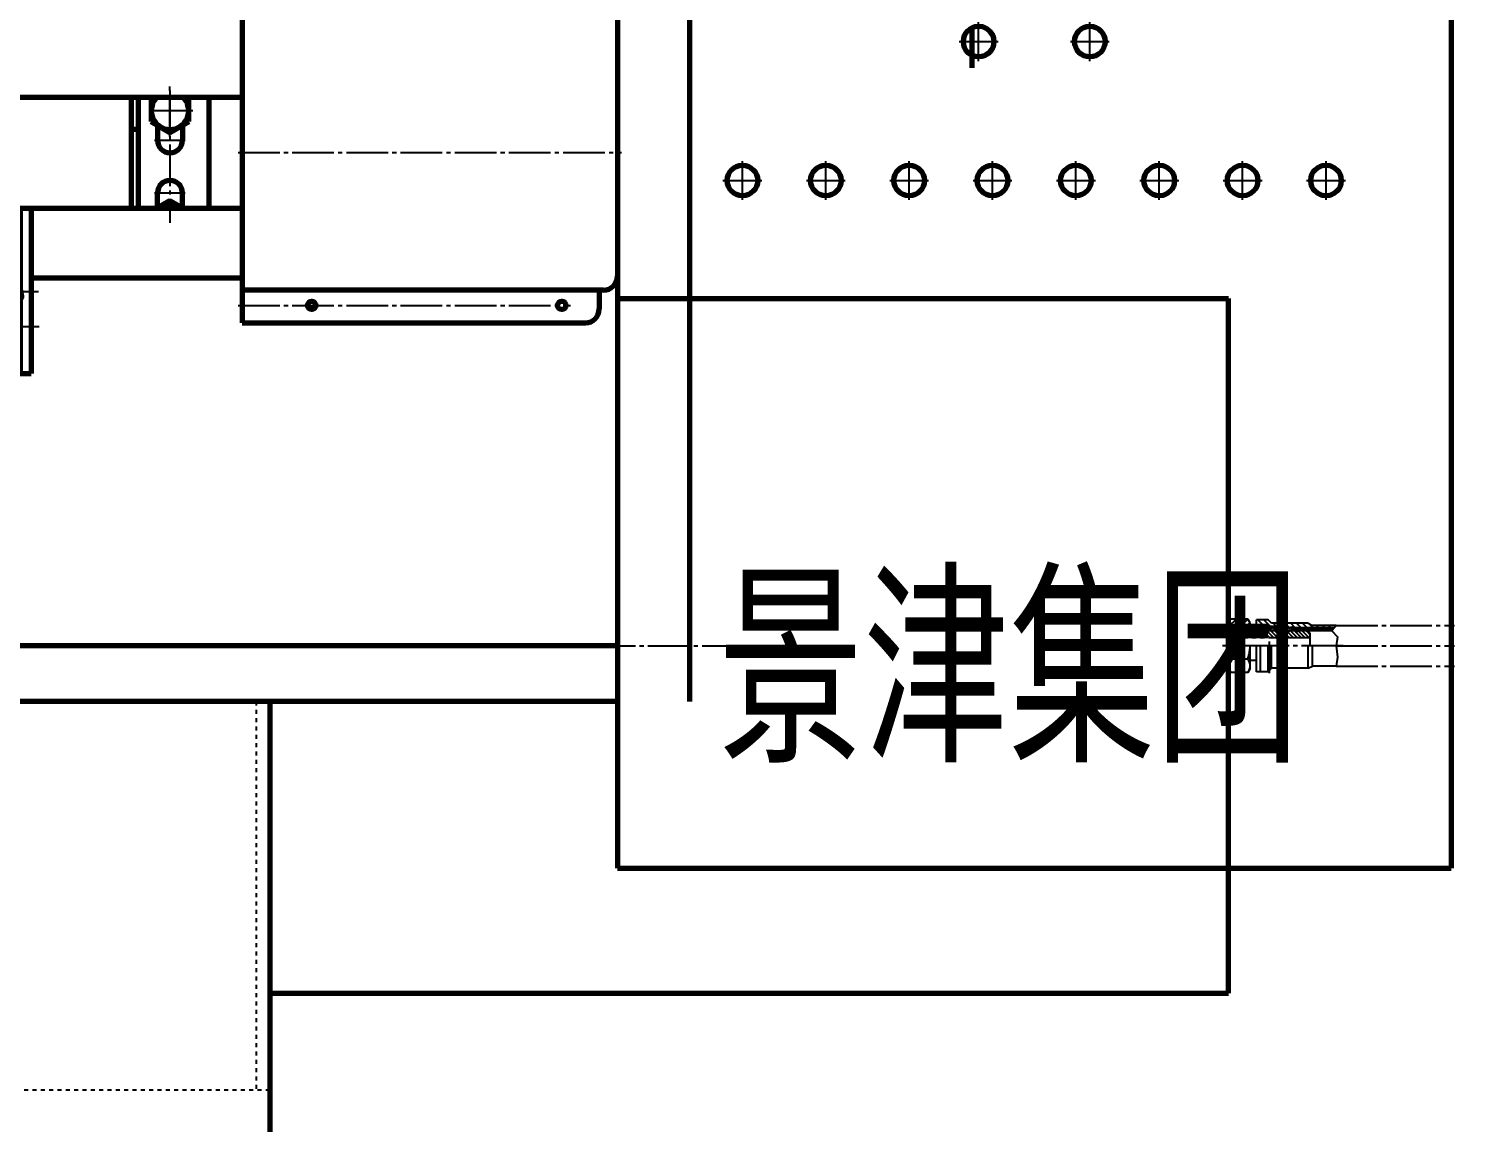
# Model space of a CAD drawing. Header units: millimetres. Extents: x -11880 to 11880, y -8400 to 8400.
# Drawn here: x 1909 to 2953, y 2027 to 2821 of the extents above; entities that cross this region are included whole.
import ezdxf

# ---------------------------------------------------------------- set-up
doc = ezdxf.new("R2010")
doc.units = ezdxf.units.MM
for name, pattern in [('EB_DASH', [6, 3, -3]), ('EB_DASHDOT', [39, 30, -3, 3, -3]), ('EB_DASHDOTDOT', [45, 30, -3, 3, -3, 3, -3])]:
    doc.linetypes.add(name, pattern=pattern)
for name, color, linetype, lineweight in [('CAXA0', 7, 'Continuous', 70), ('CAXA1', 1, 'EB_DASHDOT', 25), ('CAXA2', 6, 'EB_DASH', 25), ('CAXA3', 7, 'Continuous', 25), ('CAXA4', 3, 'Continuous', 25), ('CAXA5', 4, 'Continuous', 25)]:
    doc.layers.add(name, color=color, linetype=linetype, lineweight=lineweight)
doc.styles.add('标准', font='', dxfattribs={"width": 0.667})
doc.styles.get('标准').set_extended_font_data('FangSong_GB2312')
doc.dimstyles.new('标准', dxfattribs={"dimscale": 40, "dimtxt": 3.5, "dimasz": 3, "dimexe": 2, "dimexo": 0, "dimtad": 1, "dimdec": 1, "dimzin": 12, "dimdsep": 46, "dimtxsty": '标准', "dimcen": 0, "dimdle": 4, "dimaunit": 1, "dimazin": 2, "dimtfac": 1, "dimtdec": 3, "dimtmove": 0, "dimatfit": 3, "dimfxl": 0, "dimtolj": 1, "dimtzin": 0, "dimarcsym": 0})

# ---------------------------------------------------------------- blocks, each defined once
blk = doc.blocks.new('CAXBLOCK74', base_point=(1828.3, 2617.8))
at = {"layer": 'CAXA0', "color": 7, "linetype": 'Continuous', "lineweight": 70}
for p, q in [((1809.6, 2656.6), (1811.1, 2556.4)), ((1837.6, 2656.6), (1836.1, 2556.4))]:
    blk.add_line(p, q, dxfattribs=at)
for centre, radius in [((1823.6, 2656.6), 8), ((1823.6, 2556.6), 3)]:
    blk.add_circle(centre, radius, dxfattribs=at)
for centre, radius, start, end in [((1823.6, 2656.6), 14, 0, 180), ((1823.6, 2556.6), 4, 90, 0), ((1823.6, 2556.6), 12.5, 180.8586, 359.1414)]:
    blk.add_arc(centre, radius, start, end, dxfattribs=at)
at = {"layer": 'CAXA1', "color": 1, "linetype": 'EB_DASHDOT', "lineweight": 25}
for p, q in [((1823.6, 2645.6), (1823.6, 2667.6)), ((1803.5, 2656.6), (1847.1, 2656.6)), ((1823.6, 2549.6), (1823.6, 2563.6)), ((1803, 2556.6), (1843.9, 2556.6))]:
    blk.add_line(p, q, dxfattribs=at)
at = {"layer": 'CAXA3', "color": 6, "linetype": 'EB_DASH', "lineweight": 25}
for p, q in [((1811, 2559.1), (1836.1, 2559.1)), ((1811.3, 2554.1), (1835.8, 2554.1))]:
    blk.add_line(p, q, dxfattribs=at)
blk = doc.blocks.new('CAXBLOCK73', base_point=(1845.8, 2601.9))
at = {"layer": 'CAXA0', "color": 7, "linetype": 'Continuous', "lineweight": 70}
for p, q in [((1785.6, 2691.6), (1785.6, 2572.6)), ((1785.6, 2691.6), (1910.6, 2691.6)), ((1902.6, 2691.6), (1902.6, 2572.6)), ((1910.6, 2691.6), (1910.6, 2572.6)), ((1785.6, 2572.6), (1910.6, 2572.6))]:
    blk.add_line(p, q, dxfattribs=at)
at = {"layer": 'CAXA0', "linetype": 'Continuous', "lineweight": 70}
for p, q in [((1893.2, 2631.9), (1896.6, 2624.7)), ((1894.8, 2623.8), (1893.2, 2631.9)), ((1893.2, 2631.9), (1896.6, 2624.7)), ((1896.6, 2624.7), (1895, 2632.7)), ((1896.8, 2633.6), (1900.2, 2626.4)), ((1898.4, 2625.5), (1896.8, 2633.6)), ((1896.8, 2633.6), (1900.2, 2626.4)), ((1900.2, 2626.4), (1898.6, 2634.4)), ((1900.4, 2635.3), (1903.8, 2628.1)), ((1902, 2627.2), (1900.4, 2635.3)), ((1900.4, 2635.3), (1903.8, 2628.1)), ((1903.8, 2628.1), (1902.3, 2636.1)), ((1871.5, 2621.7), (1874.9, 2614.5)), ((1873.1, 2613.6), (1871.5, 2621.7)), ((1871.5, 2621.7), (1874.9, 2614.5)), ((1874.9, 2614.5), (1873.3, 2622.5)), ((1875.1, 2623.4), (1878.5, 2616.2)), ((1876.7, 2615.3), (1875.1, 2623.4)), ((1875.1, 2623.4), (1878.5, 2616.2)), ((1878.5, 2616.2), (1876.9, 2624.2)), ((1880.3, 2617), (1878.7, 2625.1)), ((1878.7, 2625.1), (1882.1, 2617.9)), ((1878.7, 2625.1), (1882.1, 2617.9)), ((1882.1, 2617.9), (1880.5, 2625.9)), ((1882.3, 2626.8), (1885.7, 2619.6)), ((1883.9, 2618.7), (1882.3, 2626.8)), ((1882.3, 2626.8), (1885.7, 2619.6)), ((1885.7, 2619.6), (1884.2, 2627.6)), ((1886, 2628.5), (1889.4, 2621.3)), ((1887.6, 2620.4), (1886, 2628.5)), ((1886, 2628.5), (1889.4, 2621.3)), ((1889.4, 2621.3), (1887.8, 2629.3)), ((1889.6, 2630.2), (1893, 2623)), ((1891.2, 2622.1), (1889.6, 2630.2)), ((1889.6, 2630.2), (1893, 2623)), ((1893, 2623), (1891.4, 2631)), ((1849.8, 2611.5), (1853.2, 2604.2)), ((1851.3, 2603.4), (1849.8, 2611.5)), ((1849.8, 2611.5), (1853.2, 2604.2)), ((1853.2, 2604.2), (1851.6, 2612.3)), ((1853.4, 2613.2), (1856.8, 2605.9)), ((1855, 2605.1), (1853.4, 2613.2)), ((1853.4, 2613.2), (1856.8, 2605.9)), ((1856.8, 2605.9), (1855.2, 2614)), ((1857, 2614.9), (1860.4, 2607.6)), ((1858.6, 2606.8), (1857, 2614.9)), ((1857, 2614.9), (1860.4, 2607.6)), ((1860.4, 2607.6), (1858.8, 2615.7)), ((1860.6, 2616.6), (1864, 2609.3)), ((1862.2, 2608.5), (1860.6, 2616.6)), ((1860.6, 2616.6), (1864, 2609.3)), ((1864, 2609.3), (1862.4, 2617.4)), ((1864.2, 2618.3), (1867.6, 2611.1)), ((1865.8, 2610.2), (1864.2, 2618.3)), ((1864.2, 2618.3), (1867.6, 2611.1)), ((1867.6, 2611.1), (1866.1, 2619.1)), ((1867.9, 2620), (1871.3, 2612.8)), ((1869.5, 2611.9), (1867.9, 2620)), ((1867.9, 2620), (1871.3, 2612.8)), ((1871.3, 2612.8), (1869.7, 2620.8)), ((1835.3, 2604.7), (1838.7, 2597.4)), ((1838.7, 2597.4), (1837.1, 2605.5)), ((1838.9, 2606.4), (1842.3, 2599.1)), ((1840.5, 2598.3), (1838.9, 2606.4)), ((1838.9, 2606.4), (1842.3, 2599.1)), ((1842.3, 2599.1), (1840.7, 2607.2)), ((1842.5, 2608.1), (1845.9, 2600.8)), ((1844.1, 2600), (1842.5, 2608.1)), ((1842.5, 2608.1), (1845.9, 2600.8)), ((1845.9, 2600.8), (1844.3, 2608.9)), ((1846.1, 2609.8), (1849.5, 2602.5)), ((1847.7, 2601.7), (1846.1, 2609.8)), ((1846.1, 2609.8), (1849.5, 2602.5)), ((1849.5, 2602.5), (1847.9, 2610.6))]:
    blk.add_line(p, q, dxfattribs=at)
at = {"layer": 'CAXA0', "color": 7, "linetype": 'Continuous', "lineweight": 70}
for centre, radius in [((1800.6, 2671.6), 5.25), ((1890.6, 2671.6), 5.25), ((1823.6, 2656.6), 8), ((1823.6, 2656.6), 7), ((1810.6, 2617.6), 10)]:
    blk.add_circle(centre, radius, dxfattribs=at)
at = {"layer": 'CAXA0', "linetype": 'Continuous', "lineweight": 70}
blk.add_circle((1833.1, 2604), 1.5, dxfattribs=at)
for centre, start, end in [((1890.5, 2630.6), 25.1591, 205.1591), ((1892.3, 2631.5), 25.1591, 205.1591), ((1894.1, 2632.3), 25.1591, 205.1591), ((1895.9, 2633.2), 25.1591, 205.1591), ((1897.7, 2634), 25.1591, 205.1591), ((1899.5, 2634.9), 25.1591, 205.1591), ((1901.4, 2635.7), 25.1591, 205.1591), ((1868.8, 2620.4), 25.1591, 205.1591), ((1870.6, 2621.3), 25.1591, 205.1591), ((1872.4, 2622.1), 25.1591, 205.1591), ((1874.2, 2623), 25.1591, 205.1591), ((1876, 2623.8), 25.1591, 205.1591), ((1877.8, 2624.7), 25.1591, 205.1591), ((1879.6, 2625.5), 25.1591, 205.1591), ((1881.4, 2626.4), 25.1591, 205.1591), ((1883.2, 2627.2), 25.1591, 205.1591), ((1885.1, 2628.1), 25.1591, 205.1591), ((1886.9, 2628.9), 25.1591, 205.1591), ((1888.5, 2620.8), 205.1591, 25.1591), ((1888.7, 2629.8), 25.1591, 205.1591), ((1890.3, 2621.7), 205.1591, 25.1591), ((1892.1, 2622.5), 205.1591, 25.1591), ((1893.9, 2623.4), 205.1591, 25.1591), ((1895.7, 2624.2), 205.1591, 25.1591), ((1897.5, 2625.1), 205.1591, 25.1591), ((1899.3, 2625.9), 205.1591, 25.1591), ((1901.1, 2626.8), 205.1591, 25.1591), ((1902.9, 2627.6), 205.1591, 25.1591), ((1847, 2610.2), 25.1591, 205.1591), ((1848.9, 2611.1), 25.1591, 205.1591), ((1850.7, 2611.9), 25.1591, 205.1591), ((1852.5, 2612.8), 25.1591, 205.1591), ((1854.3, 2613.6), 25.1591, 205.1591), ((1856.1, 2614.5), 25.1591, 205.1591), ((1857.9, 2615.3), 25.1591, 205.1591), ((1859.7, 2616.2), 25.1591, 205.1591), ((1861.5, 2617), 25.1591, 205.1591), ((1863.3, 2617.9), 25.1591, 205.1591), ((1865.1, 2618.7), 25.1591, 205.1591), ((1866.7, 2610.6), 205.1591, 25.1591), ((1867, 2619.6), 25.1591, 205.1591), ((1868.5, 2611.5), 205.1591, 25.1591), ((1870.4, 2612.3), 205.1591, 25.1591), ((1872.2, 2613.2), 205.1591, 25.1591), ((1874, 2614), 205.1591, 25.1591), ((1875.8, 2614.9), 205.1591, 25.1591), ((1877.6, 2615.7), 205.1591, 25.1591), ((1879.4, 2616.6), 205.1591, 25.1591), ((1881.2, 2617.4), 205.1591, 25.1591), ((1883, 2618.3), 205.1591, 25.1591), ((1884.8, 2619.1), 205.1591, 25.1591), ((1886.6, 2620), 205.1591, 25.1591), ((1836.2, 2605.1), 25.1591, 205.1591), ((1838, 2606), 25.1591, 205.1591), ((1839.8, 2606.8), 25.1591, 205.1591), ((1841.6, 2607.7), 25.1591, 205.1591), ((1843.4, 2608.5), 25.1591, 205.1591), ((1845, 2600.4), 205.1591, 25.1591), ((1845.2, 2609.4), 25.1591, 205.1591), ((1846.8, 2601.3), 205.1591, 25.1591), ((1848.6, 2602.1), 205.1591, 25.1591), ((1850.4, 2603), 205.1591, 25.1591), ((1852.3, 2603.8), 205.1591, 25.1591), ((1854.1, 2604.7), 205.1591, 25.1591), ((1855.9, 2605.5), 205.1591, 25.1591), ((1857.7, 2606.4), 205.1591, 25.1591), ((1859.5, 2607.2), 205.1591, 25.1591), ((1861.3, 2608.1), 205.1591, 25.1591), ((1863.1, 2608.9), 205.1591, 25.1591), ((1864.9, 2609.8), 205.1591, 25.1591), ((1839.6, 2597.9), 205.1591, 25.1591), ((1841.4, 2598.7), 205.1591, 25.1591), ((1843.2, 2599.6), 205.1591, 25.1591)]:
    blk.add_arc(centre, 1, start, end, dxfattribs=at)
at = {"layer": 'CAXA1', "color": 1, "linetype": 'EB_DASHDOT', "lineweight": 25}
for p, q in [((1800.6, 2663.3), (1800.6, 2679.8)), ((1890.6, 2663.3), (1890.6, 2679.8)), ((1792.3, 2671.6), (1808.8, 2671.6)), ((1823.6, 2645.6), (1823.6, 2667.6)), ((1882.3, 2671.6), (1898.8, 2671.6)), ((1812.6, 2656.6), (1834.6, 2656.6)), ((1810.6, 2604.6), (1810.6, 2630.6)), ((1901, 2631.6), (1915.9, 2631.6)), ((1797.6, 2617.6), (1823.6, 2617.6)), ((1901.9, 2606.6), (1916.4, 2606.6))]:
    blk.add_line(p, q, dxfattribs=at)
at = {"layer": 'CAXA0', "linetype": 'Continuous', "lineweight": 70}
blk.add_blockref('CAXBLOCK74', (1828.3, 2617.8), dxfattribs=at)
blk = doc.blocks.new('*D147')
at = {"layer": 'CAXA4', "linetype": 'Continuous', "lineweight": 25}
for points in [[(-9267.6, -1944.8), (-9147.6, -1959.8), (-9147.6, -1929.8)], [(3862.4, -1944.8), (3742.4, -1959.8), (3742.4, -1929.8)]]:
    blk.add_hatch(color=0, dxfattribs=at).paths.add_polyline_path(points, flags=0)
at = {"layer": 'CAXA4', "color": 0, "linetype": 'Continuous', "lineweight": 25}
for p, q in [((-9267.6, 2336.7), (-9267.6, -2024.8)), ((3862.4, 1536.7), (3862.4, -2024.8)), ((-9267.6, -1944.8), (3862.4, -1944.8))]:
    blk.add_line(p, q, dxfattribs=at)
at = {"layer": 'CAXA4', "color": 0, "linetype": 'Continuous', "lineweight": 25, "insert": (-2890.5, -1728), "char_height": 140, "attachment_point": 1, "style": '标准'}
blk.add_mtext('\\fFangSong_GB2312|b0|i0|p34;13130', dxfattribs=at)
blk = doc.blocks.new('CAXBLOCK362')
at = {"layer": 'CAXA0', "color": 0, "linetype": 'Continuous', "lineweight": 25}
for p, q in [((2796.5, 2388), (2792.4, 2392.1)), ((2800.2, 2388.6), (2793.4, 2395.3)), ((2802.5, 2390.5), (2797.7, 2395.3)), ((2806.8, 2390.5), (2804.4, 2392.9)), ((2811.5, 2390), (2808.6, 2392.9)), ((2816.1, 2389.6), (2812.8, 2392.9)), ((2820.3, 2389.6), (2817.1, 2392.9)), ((2824.6, 2389.6), (2821.3, 2392.9)), ((2828.8, 2389.6), (2825.6, 2392.9)), ((2833.1, 2389.6), (2830, 2392.6)), ((2807.6, 2389.6), (2806.9, 2390.3)), ((2837.3, 2389.6), (2835.7, 2391.3)), ((2841.5, 2389.6), (2839.9, 2391.3)), ((2845.8, 2389.6), (2844.2, 2391.3)), ((2849.1, 2390.6), (2848.4, 2391.3))]:
    blk.add_line(p, q, dxfattribs=at)
blk = doc.blocks.new('CAXBLOCK363')
at = {"layer": 'CAXA0', "color": 0, "linetype": 'Continuous', "lineweight": 25}
for p, q in [((2801.3, 2387.5), (2800.7, 2388)), ((2802.7, 2387.5), (2802.2, 2388)), ((2804.1, 2387.5), (2803.6, 2388)), ((2805.5, 2387.5), (2805, 2388)), ((2806.9, 2387.5), (2806.4, 2388)), ((2809, 2386.8), (2807.8, 2388)), ((2809.9, 2387.3), (2809.2, 2388)), ((2811.2, 2387.5), (2810.6, 2388)), ((2812.6, 2387.5), (2812.1, 2388)), ((2814, 2387.5), (2813.5, 2388)), ((2815.8, 2387.1), (2814.9, 2388)), ((2816.8, 2387.5), (2816.3, 2388)), ((2818.3, 2387.5), (2817.7, 2388)), ((2819.7, 2387.5), (2819.1, 2388)), ((2821.7, 2386.8), (2820.5, 2388)), ((2822.5, 2387.5), (2822, 2388)), ((2823.9, 2387.5), (2823.4, 2388)), ((2825.3, 2387.5), (2824.8, 2388)), ((2826.8, 2387.4), (2826.2, 2388)), ((2828.2, 2387.4), (2827.6, 2388)), ((2829.6, 2387.4), (2829, 2388)), ((2831, 2387.4), (2830.4, 2388)), ((2832.4, 2387.4), (2831.9, 2388)), ((2833.9, 2387.4), (2833.3, 2388)), ((2835.3, 2387.4), (2834.7, 2388)), ((2836.7, 2387.4), (2836.1, 2388)), ((2838.1, 2387.4), (2837.5, 2388)), ((2839.5, 2387.4), (2838.9, 2388)), ((2841, 2387.4), (2840.3, 2388)), ((2842.4, 2387.4), (2841.8, 2388)), ((2843.8, 2387.4), (2843.2, 2388)), ((2845.2, 2387.4), (2844.6, 2388)), ((2846.6, 2387.4), (2846, 2388))]:
    blk.add_line(p, q, dxfattribs=at)
blk = doc.blocks.new('CAXBLOCK364')
at = {"layer": 'CAXA0', "color": 0, "linetype": 'Continuous', "lineweight": 25}
for p, q in [((2800.4, 2387.5), (2801, 2388)), ((2801.8, 2387.5), (2802.4, 2388)), ((2803.2, 2387.5), (2803.8, 2388)), ((2804.7, 2387.5), (2805.2, 2388)), ((2806.1, 2387.5), (2806.6, 2388)), ((2807.5, 2387.5), (2808, 2388)), ((2808.3, 2386.9), (2809.4, 2388)), ((2810.3, 2387.5), (2810.9, 2388)), ((2811.7, 2387.5), (2812.3, 2388)), ((2813.1, 2387.5), (2813.7, 2388)), ((2814.3, 2387.2), (2815.1, 2388)), ((2815.2, 2386.6), (2816.5, 2388)), ((2817.4, 2387.5), (2817.9, 2388)), ((2818.8, 2387.5), (2819.3, 2388)), ((2820.2, 2387.5), (2820.8, 2388)), ((2821.1, 2386.9), (2822.2, 2388)), ((2823, 2387.5), (2823.6, 2388)), ((2824.4, 2387.5), (2825, 2388)), ((2825.9, 2387.5), (2826.4, 2388)), ((2827.3, 2387.4), (2827.8, 2388)), ((2828.7, 2387.4), (2829.2, 2388)), ((2830.1, 2387.4), (2830.7, 2388)), ((2831.5, 2387.4), (2832.1, 2388)), ((2832.9, 2387.4), (2833.5, 2388)), ((2834.3, 2387.4), (2834.9, 2388)), ((2835.7, 2387.4), (2836.3, 2388)), ((2837.1, 2387.4), (2837.7, 2388)), ((2838.5, 2387.4), (2839.1, 2388)), ((2839.9, 2387.4), (2840.6, 2388)), ((2841.3, 2387.4), (2842, 2388)), ((2842.8, 2387.4), (2843.4, 2388)), ((2844.2, 2387.4), (2844.8, 2388)), ((2845.6, 2387.4), (2846.2, 2388))]:
    blk.add_line(p, q, dxfattribs=at)
blk = doc.blocks.new('CAXBLOCK365')
at = {"layer": 'CAXA0', "color": 0, "linetype": 'Continuous', "lineweight": 25}
for p, q in [((2801.3, 2388.8), (2800.7, 2389.4)), ((2802.8, 2388.8), (2801.9, 2389.6)), ((2804.2, 2388.8), (2803.4, 2389.6)), ((2805.6, 2388.8), (2804.8, 2389.6)), ((2807, 2388.8), (2806.2, 2389.6)), ((2808.4, 2388.8), (2807.6, 2389.6)), ((2809.8, 2388.8), (2809, 2389.6)), ((2811.2, 2388.8), (2810.4, 2389.7)), ((2812.7, 2388.8), (2811.5, 2390)), ((2814.1, 2388.8), (2812.7, 2390.2)), ((2815.5, 2388.8), (2814.7, 2389.6)), ((2816.9, 2388.8), (2816.1, 2389.6)), ((2818.3, 2388.8), (2817.2, 2389.9)), ((2819.7, 2388.8), (2818.4, 2390.2)), ((2821.1, 2388.8), (2820.3, 2389.6)), ((2822.6, 2388.8), (2821.7, 2389.6)), ((2824, 2388.8), (2823.2, 2389.6)), ((2825.4, 2388.8), (2824.6, 2389.6)), ((2826.8, 2388.8), (2826, 2389.6)), ((2828.2, 2388.8), (2827.4, 2389.6)), ((2829.6, 2388.8), (2828.8, 2389.6)), ((2831, 2388.8), (2830.2, 2389.6)), ((2832.5, 2388.8), (2831.6, 2389.6)), ((2833.9, 2388.8), (2833.1, 2389.6)), ((2835.3, 2388.8), (2834.5, 2389.6)), ((2836.7, 2388.8), (2835.9, 2389.6)), ((2838.1, 2388.8), (2837.3, 2389.6)), ((2839.5, 2388.8), (2838.7, 2389.6)), ((2840.9, 2388.8), (2840.1, 2389.6)), ((2842.4, 2388.8), (2841.5, 2389.6)), ((2843.8, 2388.8), (2843, 2389.6)), ((2845.2, 2388.8), (2844.4, 2389.6)), ((2846.6, 2388.8), (2845.8, 2389.6)), ((2847.9, 2389), (2847.2, 2389.6))]:
    blk.add_line(p, q, dxfattribs=at)
blk = doc.blocks.new('CAXBLOCK366')
at = {"layer": 'CAXA0', "color": 0, "linetype": 'Continuous', "lineweight": 25}
for p, q in [((2800.4, 2388.8), (2801.2, 2389.6)), ((2801.8, 2388.8), (2802.6, 2389.6)), ((2803.2, 2388.8), (2804, 2389.6)), ((2804.6, 2388.8), (2805.4, 2389.6)), ((2806, 2388.8), (2806.8, 2389.6)), ((2807.4, 2388.8), (2808.2, 2389.6)), ((2808.8, 2388.8), (2809.7, 2389.6)), ((2810.3, 2388.8), (2811.4, 2390)), ((2811.7, 2388.8), (2812.9, 2390.1)), ((2813.1, 2388.8), (2813.9, 2389.7)), ((2814.5, 2388.8), (2815.3, 2389.6)), ((2815.9, 2388.8), (2816.9, 2389.8)), ((2817.3, 2388.8), (2818.8, 2390.3)), ((2818.7, 2388.8), (2819.7, 2389.8)), ((2820.2, 2388.8), (2821, 2389.6)), ((2821.6, 2388.8), (2822.4, 2389.6)), ((2823, 2388.8), (2823.8, 2389.6)), ((2824.4, 2388.8), (2825.2, 2389.6)), ((2825.8, 2388.8), (2826.6, 2389.6)), ((2827.2, 2388.8), (2828, 2389.6)), ((2828.6, 2388.8), (2829.5, 2389.6)), ((2830.1, 2388.8), (2830.9, 2389.6)), ((2831.5, 2388.8), (2832.3, 2389.6)), ((2832.9, 2388.8), (2833.7, 2389.6)), ((2834.3, 2388.8), (2835.1, 2389.6)), ((2835.7, 2388.8), (2836.5, 2389.6)), ((2837.1, 2388.8), (2837.9, 2389.6)), ((2838.5, 2388.8), (2839.4, 2389.6)), ((2840, 2388.8), (2840.8, 2389.6)), ((2841.4, 2388.8), (2842.2, 2389.6)), ((2842.8, 2388.8), (2843.6, 2389.6)), ((2844.2, 2388.8), (2845, 2389.6)), ((2845.6, 2388.8), (2846.4, 2389.6)), ((2847, 2388.8), (2847.8, 2389.6))]:
    blk.add_line(p, q, dxfattribs=at)
blk = doc.blocks.new('CAXBLOCK367')
at = {"layer": 'CAXA0', "color": 0, "linetype": 'Continuous', "lineweight": 25}
for p, q in [((2785.1, 2382.4), (2782.1, 2385.4)), ((2782.3, 2382.4), (2782.1, 2382.6)), ((2787.9, 2382.4), (2782.6, 2387.7)), ((2790.8, 2382.4), (2786, 2387.2)), ((2793.6, 2382.4), (2788.8, 2387.2)), ((2796.4, 2382.4), (2791.6, 2387.2)), ((2799.3, 2382.4), (2794.2, 2387.5)), ((2802.1, 2382.4), (2797, 2387.5)), ((2804.9, 2382.4), (2799.9, 2387.5)), ((2807.7, 2382.4), (2802.7, 2387.5)), ((2810.6, 2382.4), (2805.5, 2387.5)), ((2813.4, 2382.4), (2809, 2386.8)), ((2816.2, 2382.4), (2811.2, 2387.5)), ((2819.1, 2382.4), (2814, 2387.5)), ((2821.9, 2382.4), (2816.8, 2387.5)), ((2824.7, 2382.4), (2819.7, 2387.5)), ((2827.5, 2382.4), (2822.5, 2387.5)), ((2830.4, 2382.4), (2825.3, 2387.5)), ((2831.1, 2384.5), (2828.3, 2387.4))]:
    blk.add_line(p, q, dxfattribs=at)
blk = doc.blocks.new('CAXBLOCK368')
at = {"layer": 'CAXA0', "color": 0, "linetype": 'Continuous', "lineweight": 25}
for p, q in [((2794.8, 2387.5), (2795.3, 2388)), ((2799, 2387.5), (2799.5, 2388))]:
    blk.add_line(p, q, dxfattribs=at)
blk = doc.blocks.new('CAXBLOCK369')
at = {"layer": 'CAXA0', "color": 0, "linetype": 'Continuous', "lineweight": 25}
for p, q in [((2772.5, 2390.7), (2777.8, 2395.9)), ((2775.9, 2389.9), (2782, 2395.9)), ((2780.2, 2389.9), (2786.2, 2395.9)), ((2784.1, 2389.6), (2787.7, 2393.2)), ((2786, 2387.2), (2787.8, 2389))]:
    blk.add_line(p, q, dxfattribs=at)
blk = doc.blocks.new('CAXBLOCK361', base_point=(2782.1, 2376.6))
at = {"layer": 'CAXA0', "linetype": 'EB_DASHDOTDOT', "lineweight": 25}
for p, q in [((2772.4, 2393.1), (2774, 2395.9)), ((2772.4, 2360.2), (2772.4, 2393.1)), ((2786.2, 2395.9), (2774, 2395.9)), ((2787.8, 2393.1), (2786.2, 2395.9)), ((2787.8, 2387.2), (2787.8, 2393.1)), ((2792.4, 2387.4), (2792.4, 2395.3)), ((2800.9, 2395.3), (2792.4, 2395.3)), ((2803.2, 2392.9), (2800.9, 2395.3)), ((2829.6, 2392.9), (2803.2, 2392.9)), ((2829.6, 2392.9), (2832.7, 2391.3)), ((2773.9, 2388.8), (2772.4, 2390.8)), ((2784, 2389.9), (2772.9, 2389.9)), ((2773.9, 2388.8), (2773.9, 2376.6)), ((2784.7, 2387.7), (2782.1, 2387.7)), ((2831.1, 2382.4), (2782.1, 2382.4)), ((2784, 2389.9), (2784.7, 2388.5)), ((2784, 2389.9), (2784, 2387.7)), ((2784.7, 2387.2), (2784.7, 2388.5)), ((2792.4, 2387.2), (2784.7, 2387.2)), ((2847.1, 2388), (2792.4, 2388)), ((2800.2, 2387.5), (2792.4, 2387.5)), ((2792.4, 2387.5), (2792.4, 2387.2)), ((2806.9, 2390.5), (2800.2, 2390.5)), ((2800.2, 2387.5), (2800.2, 2390.5)), ((2800.2, 2388.8), (2800.9, 2389.6)), ((2847.8, 2388.8), (2800.2, 2388.8)), ((2807.6, 2387.5), (2800.2, 2387.5)), ((2806.9, 2389.6), (2800.9, 2389.6)), ((2806.9, 2389.6), (2806.9, 2390.5)), ((2810.2, 2389.6), (2806.9, 2389.6)), ((2808.6, 2386.6), (2807.6, 2387.5)), ((2810.2, 2387.5), (2808.6, 2386.6)), ((2812.5, 2390.3), (2810.2, 2389.6)), ((2814, 2387.5), (2810.2, 2387.5)), ((2814, 2389.6), (2812.5, 2390.3)), ((2816.4, 2389.6), (2814, 2389.6)), ((2815.1, 2386.6), (2814, 2387.5)), ((2816.4, 2387.5), (2815.1, 2386.6)), ((2818.7, 2390.3), (2816.4, 2389.6)), ((2820.2, 2387.5), (2816.4, 2387.5)), ((2820.2, 2389.6), (2818.7, 2390.3)), ((2848.4, 2389.6), (2820.2, 2389.6)), ((2821.4, 2386.6), (2820.2, 2387.5)), ((2822.5, 2387.5), (2821.4, 2386.6)), ((2846.6, 2387.4), (2822.5, 2387.5)), ((2831.1, 2385.7), (2828.1, 2387.5)), ((2831.1, 2376.6), (2831.1, 2385.7)), ((2849.7, 2391.3), (2832.7, 2391.3)), ((2849.7, 2391.3), (2846.6, 2387.4)), ((2846.6, 2387.4), (2850.6, 2383.1)), ((2850.6, 2383.1), (2849.7, 2376.6)), ((2787.8, 2360.2), (2787.8, 2376.6)), ((2792.4, 2357.9), (2792.4, 2376.6)), ((2800.9, 2357.9), (2800.9, 2376.6)), ((2803.2, 2360.4), (2803.2, 2376.6)), ((2829.6, 2360.4), (2829.6, 2376.6)), ((2832.7, 2362), (2832.7, 2376.6)), ((2849.7, 2376.6), (2850.6, 2368.5)), ((2772.4, 2360.2), (2774, 2357.3)), ((2786.2, 2367), (2774, 2367)), ((2787.8, 2360.2), (2786.2, 2357.3)), ((2792.4, 2366), (2787.8, 2366)), ((2803.2, 2360.4), (2800.9, 2357.9)), ((2829.6, 2360.4), (2803.2, 2360.4)), ((2829.6, 2360.4), (2832.7, 2362)), ((2849.7, 2362), (2832.7, 2362)), ((2850.6, 2368.5), (2849.7, 2362)), ((2786.2, 2357.3), (2774, 2357.3)), ((2800.9, 2357.9), (2792.4, 2357.9))]:
    blk.add_line(p, q, dxfattribs=at)
for centre, radius, start, end in [((2801.3, 2376.6), 28.9, 180, 199.4712), ((2758.9, 2376.6), 28.9, 340.5288, 360), ((2780.2, 2362.2), 7.85, 142.1211, 217.8789), ((2780, 2362.2), 7.85, 322.1211, 37.8789)]:
    blk.add_arc(centre, radius, start, end, dxfattribs=at)
at = {"layer": 'CAXA1', "color": 7, "linetype": 'EB_DASHDOTDOT', "lineweight": 25}
blk.add_line((2782.1, 2376.6), (2782.1, 2387.7), dxfattribs=at)
at = {"layer": 'CAXA1', "linetype": 'EB_DASHDOTDOT', "lineweight": 25}
for p, q in [((2854.9, 2376.6), (2766.9, 2376.6)), ((2801.7, 2356.9), (2801.7, 2379.6))]:
    blk.add_line(p, q, dxfattribs=at)
at = {"layer": 'CAXA5'}
for name in ['CAXBLOCK369', 'CAXBLOCK367']:
    blk.add_blockref(name, (0, 0), dxfattribs=at)
at = {"layer": 'CAXA5', "linetype": 'EB_DASHDOTDOT', "lineweight": 25}
for name in ['CAXBLOCK362', 'CAXBLOCK368', 'CAXBLOCK366', 'CAXBLOCK364', 'CAXBLOCK365', 'CAXBLOCK363']:
    blk.add_blockref(name, (0, 0), dxfattribs=at)
blk = doc.blocks.new('CAXBLOCK370', base_point=(2605.2, 2499.1))
at = {"layer": 'CAXA0', "linetype": 'Continuous', "lineweight": 70}
for p, q in [((2332.4, 3016.6), (2932.4, 3016.6)), ((2332.4, 3016.6), (2372.4, 3016.6)), ((2372.4, 3016.6), (2332.4, 3016.6)), ((2332.4, 3016.6), (2372.4, 3016.6)), ((2372.4, 3016.6), (2332.4, 3016.6)), ((2332.4, 3016.6), (2332.4, 2216.6)), ((2332.4, 3016.6), (2332.4, 2216.6)), ((2932.4, 3016.6), (2932.4, 2216.6)), ((2332.4, 2216.6), (2932.4, 2216.6))]:
    blk.add_line(p, q, dxfattribs=at)
at = {"layer": 'CAXA0', "color": 7, "linetype": 'Continuous', "lineweight": 70}
blk.add_line((2587.4, 2821.4), (2587.4, 2792.6), dxfattribs=at)
at = {"layer": 'CAXA0', "linetype": 'Continuous', "lineweight": 70}
for centre, radius in [((2352.4, 2996.6), 4.25), ((2632.4, 2921.6), 11), ((2551.4, 2901.6), 11), ((2713.4, 2901.6), 11), ((2592.4, 2811.6), 11), ((2672.4, 2811.6), 11), ((2422.4, 2711.6), 11), ((2482.4, 2711.6), 11), ((2542.4, 2711.6), 11), ((2602.4, 2711.6), 11), ((2662.4, 2711.6), 11), ((2722.4, 2711.6), 11), ((2782.4, 2711.6), 11), ((2842.4, 2711.6), 11)]:
    blk.add_circle(centre, radius, dxfattribs=at)
at = {"layer": 'CAXA1', "linetype": 'EB_DASHDOT', "lineweight": 25}
for p, q in [((2352.4, 2989.4), (2352.4, 3003.9)), ((2359.6, 2996.6), (2345.1, 2996.6)), ((2632.4, 2907.6), (2632.4, 2935.6)), ((2551.4, 2887.6), (2551.4, 2915.6)), ((2618.4, 2921.6), (2646.4, 2921.6)), ((2713.4, 2887.6), (2713.4, 2915.6)), ((2537.4, 2901.6), (2565.4, 2901.6)), ((2699.4, 2901.6), (2727.4, 2901.6)), ((2592.4, 2797.6), (2592.4, 2825.6)), ((2672.4, 2797.6), (2672.4, 2825.6)), ((2578.4, 2811.6), (2606.4, 2811.6)), ((2658.4, 2811.6), (2686.4, 2811.6)), ((2422.4, 2697.6), (2422.4, 2725.6)), ((2482.4, 2697.6), (2482.4, 2725.6)), ((2542.4, 2697.6), (2542.4, 2725.6)), ((2602.4, 2697.6), (2602.4, 2725.6)), ((2662.4, 2697.6), (2662.4, 2725.6)), ((2722.4, 2697.6), (2722.4, 2725.6)), ((2782.4, 2697.6), (2782.4, 2725.6)), ((2842.4, 2697.6), (2842.4, 2725.6)), ((2408.4, 2711.6), (2436.4, 2711.6)), ((2468.4, 2711.6), (2496.4, 2711.6)), ((2528.4, 2711.6), (2556.4, 2711.6)), ((2588.4, 2711.6), (2616.4, 2711.6)), ((2648.4, 2711.6), (2676.4, 2711.6)), ((2708.4, 2711.6), (2736.4, 2711.6)), ((2768.4, 2711.6), (2796.4, 2711.6)), ((2828.4, 2711.6), (2856.4, 2711.6))]:
    blk.add_line(p, q, dxfattribs=at)
at = {"layer": 'CAXA4', "linetype": 'Continuous', "lineweight": 25, "insert": (2404.7, 2420.3), "char_height": 115.2, "attachment_point": 1, "style": '标准'}
blk.add_mtext('\\fFangSong_GB2312|b0|i0|p34;景津集团', dxfattribs=at)
blk = doc.blocks.new('*D433')
at = {"layer": 'CAXA4', "linetype": 'Continuous', "lineweight": 25}
for points in [[(-9267.6, 4601.7), (-9147.6, 4616.7), (-9147.6, 4586.7)], [(2772.4, 4601.7), (2652.4, 4616.7), (2652.4, 4586.7)]]:
    blk.add_hatch(color=0, dxfattribs=at).paths.add_polyline_path(points, flags=0)
at = {"layer": 'CAXA4', "color": 0, "linetype": 'Continuous', "lineweight": 25}
for p, q in [((-9267.6, 2336.7), (-9267.6, 4681.7)), ((2772.4, 3326.7), (2772.4, 4681.7)), ((2772.4, 4601.7), (-9267.6, 4601.7))]:
    blk.add_line(p, q, dxfattribs=at)
at = {"layer": 'CAXA4', "color": 0, "linetype": 'Continuous', "lineweight": 25, "insert": (-3435.5, 4818.5), "char_height": 140, "attachment_point": 1, "style": '标准'}
blk.add_mtext('\\fFangSong_GB2312|b0|i0|p34;12040', dxfattribs=at)
blk = doc.blocks.new('*D434')
at = {"layer": 'CAXA4', "linetype": 'Continuous', "lineweight": 25}
for points in [[(2772.4, 4470.7), (2892.4, 4455.7), (2892.4, 4485.7)], [(4118.6, 4470.7), (3998.6, 4455.7), (3998.6, 4485.7)]]:
    blk.add_hatch(color=0, dxfattribs=at).paths.add_polyline_path(points, flags=0)
at = {"layer": 'CAXA4', "color": 0, "linetype": 'Continuous', "lineweight": 25}
for p, q in [((2772.4, 3326.7), (2772.4, 4550.7)), ((4118.6, 976.7), (4118.6, 4550.7)), ((2772.4, 4470.7), (4118.6, 4470.7))]:
    blk.add_line(p, q, dxfattribs=at)
at = {"layer": 'CAXA4', "color": 0, "linetype": 'Continuous', "lineweight": 25, "insert": (3296.6, 4687.5), "char_height": 140, "attachment_point": 1, "style": '标准'}
blk.add_mtext('\\fFangSong_GB2312|b0|i0|p34;2000', dxfattribs=at)

msp = doc.modelspace()

# ---------------------------------------------------------------- linework, layer by layer
at = {"layer": 'CAXA0'}
for p, q in [((2384.38, 3016.63), (2384.38, 2336.63)), ((2062.4, 2854.18), (2062.4, 2609.18)), ((2332.4, 2820.68), (2332.4, 2642.68)), ((2000.42, 2771.63), (1996.93, 2769.62)), ((1996.93, 2769.62), (1996.93, 2754.03)), ((2023.93, 2769.62), (2020.44, 2771.63)), ((2023.93, 2754.03), (2023.93, 2769.62)), ((1996.93, 2754.03), (2010.43, 2746.24)), ((2010.43, 2746.24), (2023.93, 2754.03)), ((2010.43, 2697.03), (2001.08, 2691.63)), ((2019.78, 2691.63), (2010.43, 2697.03)), ((2322.4, 2632.68), (2062.4, 2632.68)), ((2319.4, 2632.68), (2319.4, 2619.18)), ((2332.38, 2626.63), (2772.38, 2626.63)), ((2772.38, 2126.63), (2772.38, 2626.63)), ((2062.4, 2609.18), (2309.4, 2609.18)), ((2332.38, 2376.63), (1412.38, 2376.63)), ((2332.38, 2336.63), (1832.38, 2336.63)), ((2082.38, 2336.63), (2082.38, 2026.63)), ((2082.38, 2126.63), (2772.38, 2126.63))]:
    msp.add_line(p, q, dxfattribs=at)
at = {"layer": 'CAXA0', "linetype": 'Continuous', "lineweight": 70}
for p, q in [((1181.11, 2771.63), (2062.4, 2771.63)), ((1181.11, 2691.63), (2062.4, 2691.63)), ((1910.55, 2641.63), (2062.4, 2641.63))]:
    msp.add_line(p, q, dxfattribs=at)
at = {"layer": 'CAXA0', "color": 7, "linetype": 'Continuous', "lineweight": 70}
for p, q in [((1982.43, 2771.63), (1982.43, 2691.63)), ((1987.43, 2771.63), (1987.43, 2691.63)), ((2038.43, 2771.63), (2038.43, 2691.63)), ((1982.43, 2748.63), (1987.43, 2748.63)), ((2001.43, 2751.76), (2001.43, 2740.63)), ((2019.43, 2751.76), (2019.43, 2740.63)), ((2001.43, 2691.63), (2001.43, 2702.63)), ((2019.43, 2691.63), (2019.43, 2702.63))]:
    msp.add_line(p, q, dxfattribs=at)
at = {"layer": 'CAXA0', "linetype": 'EB_DASHDOTDOT', "lineweight": 25}
msp.add_line((2795.38, 2357.94), (2795.38, 2376.63), dxfattribs=at)
at = {"layer": 'CAXA0'}
for centre in [(2112.4, 2621.68), (2292.4, 2621.68)]:
    msp.add_circle(centre, 3, dxfattribs=at)
for centre, radius, start, end in [((2010.43, 2761.82), 13.5, 133.40265, 46.59735), ((2010.43, 2681.44), 13.5, 49.02, 130.98), ((2322.4, 2642.68), 10, 270, 0), ((2309.4, 2619.18), 10, 270, 0)]:
    msp.add_arc(centre, radius, start, end, dxfattribs=at)
at = {"layer": 'CAXA0', "color": 7, "linetype": 'Continuous', "lineweight": 70}
for centre, start, end in [((2010.43, 2740.63), 180, 0), ((2010.43, 2702.63), 0, 180)]:
    msp.add_arc(centre, 9, start, end, dxfattribs=at)
at = {"layer": 'CAXA1', "linetype": 'EB_DASHDOT', "lineweight": 25}
for p, q in [((2010.43, 2743.24), (2010.43, 2780.41)), ((2026.93, 2761.82), (1993.93, 2761.82)), ((2059.4, 2731.68), (2335.4, 2731.68)), ((2849.67, 2391.26), (2934.88, 2391.26)), ((1379.38, 2376.67), (2413.38, 2376.67)), ((2849.67, 2376.63), (2934.88, 2376.63)), ((2849.67, 2362.01), (2934.88, 2362.01))]:
    msp.add_line(p, q, dxfattribs=at)
at = {"layer": 'CAXA1', "color": 1, "linetype": 'EB_DASHDOT', "lineweight": 25}
for p, q in [((2010.43, 2776.5), (2010.43, 2681.05)), ((1999.24, 2740.63), (2021.39, 2740.63)), ((1999.24, 2702.63), (2021.39, 2702.63))]:
    msp.add_line(p, q, dxfattribs=at)
at = {"layer": 'CAXA1'}
msp.add_line((2059.4, 2621.68), (2298.8, 2621.68), dxfattribs=at)
at = {"layer": 'CAXA2'}
for p, q in [((2072.38, 2336.63), (2072.38, 2056.63)), ((2082.38, 2056.63), (1382.38, 2056.63))]:
    msp.add_line(p, q, dxfattribs=at)

# ---------------------------------------------------------------- block references
at = {"layer": 'CAXA0', "linetype": 'Continuous', "lineweight": 70}
for name, p in [('CAXBLOCK370', (2605.24, 2499.11)), ('CAXBLOCK73', (1845.75, 2601.93))]:
    msp.add_blockref(name, p, dxfattribs=at)
at = {"layer": 'CAXA1'}
msp.add_blockref('CAXBLOCK361', (2782.1, 2376.63), dxfattribs=at)

# ---------------------------------------------------------------- dimensions: what is measured, and where the dimension line sits
at = {"layer": 'CAXA4', "linetype": 'Continuous', "lineweight": 70}
for base, p1, p2, text, picture, middle in [((-3247.62, 4601.67), (2772.38, 3326.67), (-9267.62, 2336.67), '\\fFangSong_GB2312;12040', '*D433', (-3247.62, 4722.57)), ((3445.52, 4470.68), (2772.38, 3326.67), (4118.65, 976.67), '\\fFangSong_GB2312;2000', '*D434', (3445.52, 4591.58)), ((-2702.59, -1944.84), (-9267.62, 2336.67), (3862.43, 1536.67), '\\fFangSong_GB2312;13130', '*D147', (-2702.59, -1823.94))]:
    dim = msp.add_linear_dim(base=base, p1=p1, p2=p2, text=text, dimstyle='标准', dxfattribs=at)
    dim.commit()
    dim.dimension.update_dxf_attribs({"geometry": picture, "text_midpoint": middle})

doc.saveas('drawing.dxf')
